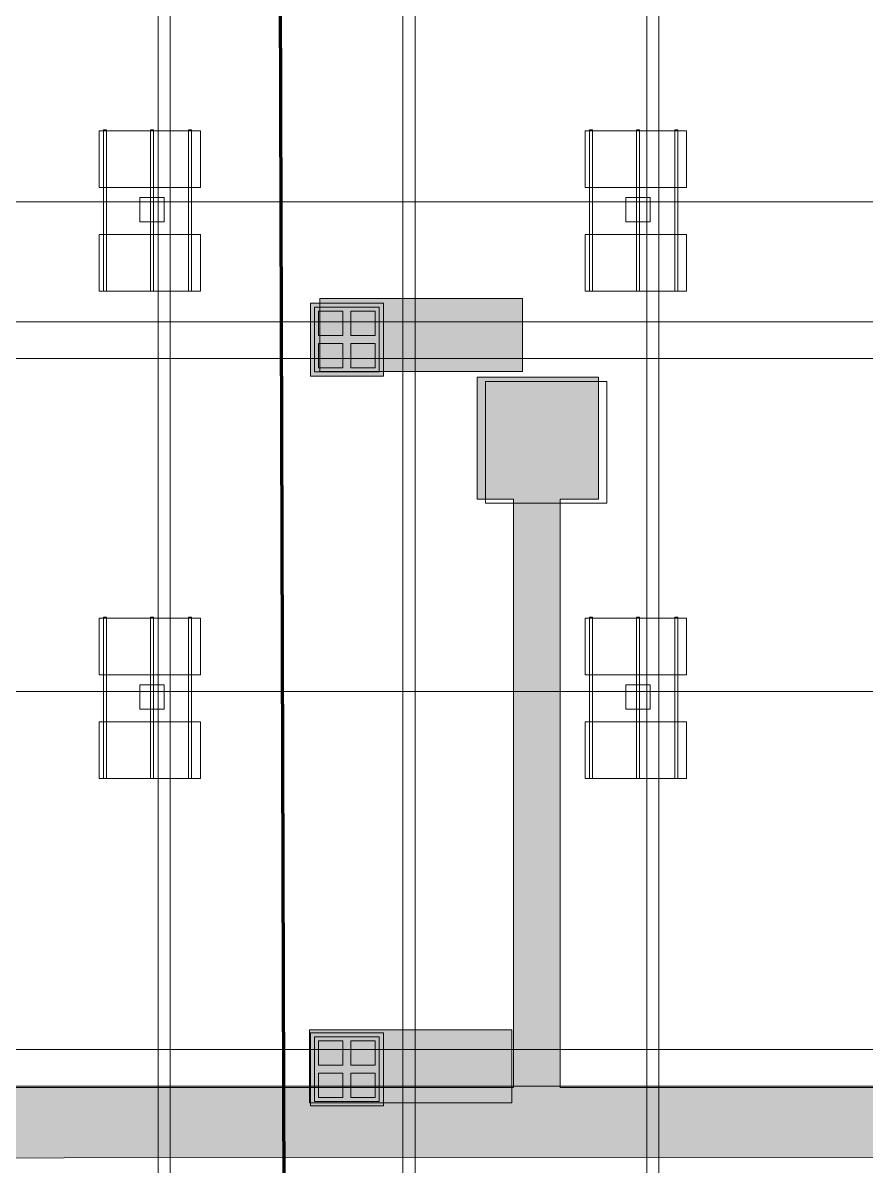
# Model space of a CAD drawing. Header units: inches. Extents: x -10671 to 1761, y -674 to 7170.
# Drawn here: x -7738 to -7322, y 1770 to 2335 of the extents above; entities that cross this region are included whole.
import ezdxf

# ---------------------------------------------------------------- set-up
doc = ezdxf.new("R2010")
doc.units = ezdxf.units.IN
doc.header["$LTSCALE"] = 19.2
doc.header["$MEASUREMENT"] = 0
for name, color, linetype, lineweight, true_color in [('DWG-bldg-utility box', 3, 'Continuous', 18, 0x00ff00), ('Venue-Ceiling-HVAC', 7, 'Continuous', 5, 0xbbbbbb), ('Venue-NO HANG ZONE', 7, 'Continuous', 15, 0xdd0000), ('Venue-Rigging Steel-High', 7, 'Continuous', 5, 0x800000), ('Venue-Rigging Steel-Low', 7, 'Continuous', 5, 0x0000dd)]:
    doc.layers.add(name, color=color, linetype=linetype, lineweight=lineweight, true_color=true_color)
for name, color, linetype, lineweight in [('Venue-Ceiling-Lights', 7, 'Continuous', 5), ('Venue-Ceiling-Lights Circuits', 7, 'Continuous', 5), ('Venue-Floor Pockets', 7, 'Continuous', 5)]:
    doc.layers.add(name, color=color, linetype=linetype, lineweight=lineweight)

# ---------------------------------------------------------------- blocks, each defined once
blk = doc.blocks.new('FLOORBOX')
at = {"layer": 'Venue-Floor Pockets', "linetype": 'Continuous', "lineweight": 0, "true_color": 0xaaaaaa}
blk.add_hatch(color=253, dxfattribs=at).paths.add_polyline_path([(-18, 18), (18, 18), (18, -18), (-18, -18)])
at = {"layer": 'Venue-Floor Pockets', "linetype": 'Continuous', "lineweight": 0, "true_color": 0xbbbbbb}
blk.add_hatch(color=9, dxfattribs=at).paths.add_polyline_path([(-16, 16), (16, 16), (16, -16), (-16, -16)])
at = {"layer": 'Venue-Floor Pockets', "linetype": 'Continuous', "lineweight": 0, "true_color": 0xdddddd}
for points in [[(-14, 14), (-2, 14), (-2, 2), (-14, 2)], [(2, 14), (14, 14), (14, 2), (2, 2)], [(-14, -2), (-2, -2), (-2, -14), (-14, -14)], [(2, -2), (14, -2), (14, -14), (2, -14)]]:
    blk.add_hatch(color=254, dxfattribs=at).paths.add_polyline_path(points)
at = {"layer": 'Venue-Floor Pockets', "color": 7, "linetype": 'Continuous', "lineweight": 5, "flags": 128}
for points in [[(-18, 18), (18, 18), (18, -18), (-18, -18)], [(-16, 16), (16, 16), (16, -16), (-16, -16)], [(-14, 14), (-2, 14), (-2, 2), (-14, 2)], [(2, 14), (14, 14), (14, 2), (2, 2)], [(-14, -2), (-2, -2), (-2, -14), (-14, -14)], [(2, -2), (14, -2), (14, -14), (2, -14)]]:
    blk.add_lwpolyline(points, close=True, dxfattribs=at)
blk = doc.blocks.new('Group-690-1')
at = {"layer": 'Venue-Ceiling-Lights', "color": 7, "linetype": 'Continuous', "lineweight": 5}
for points in [[(-7700.57, 2202.11, 355.98), (-7700.57, 2202.11, 359.98), (-7700.57, 2230.11, 359.98), (-7700.57, 2230.11, 355.98)], [(-7700.57, 2230.11, 355.98), (-7700.57, 2230.11, 359.98), (-7650.57, 2230.11, 359.98), (-7650.57, 2230.11, 355.98)], [(-7650.57, 2230.11, 359.98), (-7700.57, 2230.11, 359.98), (-7700.57, 2202.11, 359.98), (-7650.57, 2202.11, 359.98)], [(-7650.57, 2202.11, 355.98), (-7700.57, 2202.11, 355.98), (-7700.57, 2230.11, 355.98), (-7650.57, 2230.11, 355.98)], [(-7650.57, 2230.11, 355.98), (-7650.57, 2230.11, 359.98), (-7650.57, 2202.11, 359.98), (-7650.57, 2202.11, 355.98)], [(-7650.57, 2202.11, 355.98), (-7650.57, 2202.11, 359.98), (-7700.57, 2202.11, 359.98), (-7700.57, 2202.11, 355.98)]]:
    blk.add_3dface(points, dxfattribs=at)
blk = doc.blocks.new('Group-691-1')
at = {"layer": 'Venue-Ceiling-Lights', "color": 7, "linetype": 'Continuous', "lineweight": 5}
for points in [[(-7656.42, 2202.11, 360.05), (-7656.42, 2202.11, 361.05), (-7656.42, 2281.7, 361.05), (-7656.42, 2281.7, 360.05)], [(-7656.42, 2281.7, 360.05), (-7656.42, 2281.7, 361.05), (-7654.92, 2281.7, 361.05), (-7654.92, 2281.7, 360.05)], [(-7654.92, 2281.7, 361.05), (-7656.42, 2281.7, 361.05), (-7656.42, 2202.11, 361.05), (-7654.92, 2202.11, 361.05)], [(-7654.92, 2202.11, 360.05), (-7656.42, 2202.11, 360.05), (-7656.42, 2281.7, 360.05), (-7654.92, 2281.7, 360.05)], [(-7654.92, 2281.7, 360.05), (-7654.92, 2281.7, 361.05), (-7654.92, 2202.11, 361.05), (-7654.92, 2202.11, 360.05)], [(-7654.92, 2202.11, 360.05), (-7654.92, 2202.11, 361.05), (-7656.42, 2202.11, 361.05), (-7656.42, 2202.11, 360.05)]]:
    blk.add_3dface(points, dxfattribs=at)
blk = doc.blocks.new('Group-692-1')
at = {"layer": 'Venue-Ceiling-Lights', "color": 7, "linetype": 'Continuous', "lineweight": 5}
for points in [[(-7675.24, 2202.11, 360.05), (-7675.24, 2202.11, 361.05), (-7675.24, 2281.7, 361.05), (-7675.24, 2281.7, 360.05)], [(-7675.24, 2281.7, 360.05), (-7675.24, 2281.7, 361.05), (-7673.74, 2281.7, 361.05), (-7673.74, 2281.7, 360.05)], [(-7673.74, 2281.7, 361.05), (-7675.24, 2281.7, 361.05), (-7675.24, 2202.11, 361.05), (-7673.74, 2202.11, 361.05)], [(-7673.74, 2202.11, 360.05), (-7675.24, 2202.11, 360.05), (-7675.24, 2281.7, 360.05), (-7673.74, 2281.7, 360.05)], [(-7673.74, 2281.7, 360.05), (-7673.74, 2281.7, 361.05), (-7673.74, 2202.11, 361.05), (-7673.74, 2202.11, 360.05)], [(-7673.74, 2202.11, 360.05), (-7673.74, 2202.11, 361.05), (-7675.24, 2202.11, 361.05), (-7675.24, 2202.11, 360.05)]]:
    blk.add_3dface(points, dxfattribs=at)
blk = doc.blocks.new('Group-693-1')
at = {"layer": 'Venue-Ceiling-Lights', "color": 7, "linetype": 'Continuous', "lineweight": 5}
for points in [[(-7698.52, 2202.11, 360.05), (-7698.52, 2202.11, 361.05), (-7698.52, 2281.7, 361.05), (-7698.52, 2281.7, 360.05)], [(-7698.52, 2281.7, 360.05), (-7698.52, 2281.7, 361.05), (-7697.02, 2281.7, 361.05), (-7697.02, 2281.7, 360.05)], [(-7697.02, 2281.7, 361.05), (-7698.52, 2281.7, 361.05), (-7698.52, 2202.11, 361.05), (-7697.02, 2202.11, 361.05)], [(-7697.02, 2202.11, 360.05), (-7698.52, 2202.11, 360.05), (-7698.52, 2281.7, 360.05), (-7697.02, 2281.7, 360.05)], [(-7697.02, 2281.7, 360.05), (-7697.02, 2281.7, 361.05), (-7697.02, 2202.11, 361.05), (-7697.02, 2202.11, 360.05)], [(-7697.02, 2202.11, 360.05), (-7697.02, 2202.11, 361.05), (-7698.52, 2202.11, 361.05), (-7698.52, 2202.11, 360.05)]]:
    blk.add_3dface(points, dxfattribs=at)
blk = doc.blocks.new('Group-694-1')
at = {"layer": 'Venue-Ceiling-Lights', "color": 7, "linetype": 'Continuous', "lineweight": 5}
for points in [[(-7700.57, 2253.26, 355.98), (-7700.57, 2253.26, 359.98), (-7700.57, 2281.26, 359.98), (-7700.57, 2281.26, 355.98)], [(-7700.57, 2281.26, 355.98), (-7700.57, 2281.26, 359.98), (-7650.57, 2281.26, 359.98), (-7650.57, 2281.26, 355.98)], [(-7650.57, 2281.26, 359.98), (-7700.57, 2281.26, 359.98), (-7700.57, 2253.26, 359.98), (-7650.57, 2253.26, 359.98)], [(-7650.57, 2253.26, 355.98), (-7700.57, 2253.26, 355.98), (-7700.57, 2281.26, 355.98), (-7650.57, 2281.26, 355.98)], [(-7650.57, 2281.26, 355.98), (-7650.57, 2281.26, 359.98), (-7650.57, 2253.26, 359.98), (-7650.57, 2253.26, 355.98)], [(-7650.57, 2253.26, 355.98), (-7650.57, 2253.26, 359.98), (-7700.57, 2253.26, 359.98), (-7700.57, 2253.26, 355.98)]]:
    blk.add_3dface(points, dxfattribs=at)
blk = doc.blocks.new('Group-695-1')
at = {"layer": 'Venue-Ceiling-Lights', "color": 7, "linetype": 'Continuous', "lineweight": 5}
for points in [[(-7680.53, 2248.35, 350), (-7680.53, 2248.35, 356), (-7668.53, 2248.35, 356), (-7668.53, 2248.35, 350)], [(-7680.53, 2236.35, 350), (-7680.53, 2236.35, 356), (-7680.53, 2248.35, 356), (-7680.53, 2248.35, 350)], [(-7668.53, 2248.35, 356), (-7680.53, 2248.35, 356), (-7680.53, 2236.35, 356), (-7668.53, 2236.35, 356)], [(-7668.53, 2236.35, 350), (-7680.53, 2236.35, 350), (-7680.53, 2248.35, 350), (-7668.53, 2248.35, 350)], [(-7668.53, 2248.35, 350), (-7668.53, 2248.35, 356), (-7668.53, 2236.35, 356), (-7668.53, 2236.35, 350)], [(-7668.53, 2236.35, 350), (-7668.53, 2236.35, 356), (-7680.53, 2236.35, 356), (-7680.53, 2236.35, 350)]]:
    blk.add_3dface(points, dxfattribs=at)
blk = doc.blocks.new('Group-696-1')
at = {"layer": 'Venue-Ceiling-Lights', "color": 7}
for name in ['Group-694-1', 'Group-693-1', 'Group-692-1', 'Group-691-1', 'Group-690-1']:
    blk.add_blockref(name, (0, 0), dxfattribs=at)
at = {"layer": 'Venue-Ceiling-Lights', "color": 1, "true_color": 0xff0000}
blk.add_blockref('Group-695-1', (0, 0), dxfattribs=at)
blk = doc.blocks.new('Group-697-1')
at = {"layer": 'Venue-Ceiling-Lights', "color": 7, "linetype": 'Continuous', "lineweight": 5}
for points in [[(-7700.57, 1961.75, 355.98), (-7700.57, 1961.75, 359.98), (-7700.57, 1989.75, 359.98), (-7700.57, 1989.75, 355.98)], [(-7700.57, 1989.75, 355.98), (-7700.57, 1989.75, 359.98), (-7650.57, 1989.75, 359.98), (-7650.57, 1989.75, 355.98)], [(-7650.57, 1989.75, 359.98), (-7700.57, 1989.75, 359.98), (-7700.57, 1961.75, 359.98), (-7650.57, 1961.75, 359.98)], [(-7650.57, 1961.75, 355.98), (-7700.57, 1961.75, 355.98), (-7700.57, 1989.75, 355.98), (-7650.57, 1989.75, 355.98)], [(-7650.57, 1989.75, 355.98), (-7650.57, 1989.75, 359.98), (-7650.57, 1961.75, 359.98), (-7650.57, 1961.75, 355.98)], [(-7650.57, 1961.75, 355.98), (-7650.57, 1961.75, 359.98), (-7700.57, 1961.75, 359.98), (-7700.57, 1961.75, 355.98)]]:
    blk.add_3dface(points, dxfattribs=at)
blk = doc.blocks.new('Group-698-1')
at = {"layer": 'Venue-Ceiling-Lights', "color": 7, "linetype": 'Continuous', "lineweight": 5}
for points in [[(-7656.42, 1961.75, 360.05), (-7656.42, 1961.75, 361.05), (-7656.42, 2041.33, 361.05), (-7656.42, 2041.33, 360.05)], [(-7656.42, 2041.33, 360.05), (-7656.42, 2041.33, 361.05), (-7654.92, 2041.33, 361.05), (-7654.92, 2041.33, 360.05)], [(-7654.92, 2041.33, 361.05), (-7656.42, 2041.33, 361.05), (-7656.42, 1961.75, 361.05), (-7654.92, 1961.75, 361.05)], [(-7654.92, 1961.75, 360.05), (-7656.42, 1961.75, 360.05), (-7656.42, 2041.33, 360.05), (-7654.92, 2041.33, 360.05)], [(-7654.92, 2041.33, 360.05), (-7654.92, 2041.33, 361.05), (-7654.92, 1961.75, 361.05), (-7654.92, 1961.75, 360.05)], [(-7654.92, 1961.75, 360.05), (-7654.92, 1961.75, 361.05), (-7656.42, 1961.75, 361.05), (-7656.42, 1961.75, 360.05)]]:
    blk.add_3dface(points, dxfattribs=at)
blk = doc.blocks.new('Group-699-1')
at = {"layer": 'Venue-Ceiling-Lights', "color": 7, "linetype": 'Continuous', "lineweight": 5}
for points in [[(-7675.24, 1961.75, 360.05), (-7675.24, 1961.75, 361.05), (-7675.24, 2041.33, 361.05), (-7675.24, 2041.33, 360.05)], [(-7675.24, 2041.33, 360.05), (-7675.24, 2041.33, 361.05), (-7673.74, 2041.33, 361.05), (-7673.74, 2041.33, 360.05)], [(-7673.74, 2041.33, 361.05), (-7675.24, 2041.33, 361.05), (-7675.24, 1961.75, 361.05), (-7673.74, 1961.75, 361.05)], [(-7673.74, 1961.75, 360.05), (-7675.24, 1961.75, 360.05), (-7675.24, 2041.33, 360.05), (-7673.74, 2041.33, 360.05)], [(-7673.74, 2041.33, 360.05), (-7673.74, 2041.33, 361.05), (-7673.74, 1961.75, 361.05), (-7673.74, 1961.75, 360.05)], [(-7673.74, 1961.75, 360.05), (-7673.74, 1961.75, 361.05), (-7675.24, 1961.75, 361.05), (-7675.24, 1961.75, 360.05)]]:
    blk.add_3dface(points, dxfattribs=at)
blk = doc.blocks.new('Group-700-1')
at = {"layer": 'Venue-Ceiling-Lights', "color": 7, "linetype": 'Continuous', "lineweight": 5}
for points in [[(-7698.52, 1961.75, 360.05), (-7698.52, 1961.75, 361.05), (-7698.52, 2041.33, 361.05), (-7698.52, 2041.33, 360.05)], [(-7698.52, 2041.33, 360.05), (-7698.52, 2041.33, 361.05), (-7697.02, 2041.33, 361.05), (-7697.02, 2041.33, 360.05)], [(-7697.02, 2041.33, 361.05), (-7698.52, 2041.33, 361.05), (-7698.52, 1961.75, 361.05), (-7697.02, 1961.75, 361.05)], [(-7697.02, 1961.75, 360.05), (-7698.52, 1961.75, 360.05), (-7698.52, 2041.33, 360.05), (-7697.02, 2041.33, 360.05)], [(-7697.02, 2041.33, 360.05), (-7697.02, 2041.33, 361.05), (-7697.02, 1961.75, 361.05), (-7697.02, 1961.75, 360.05)], [(-7697.02, 1961.75, 360.05), (-7697.02, 1961.75, 361.05), (-7698.52, 1961.75, 361.05), (-7698.52, 1961.75, 360.05)]]:
    blk.add_3dface(points, dxfattribs=at)
blk = doc.blocks.new('Group-701-1')
at = {"layer": 'Venue-Ceiling-Lights', "color": 7, "linetype": 'Continuous', "lineweight": 5}
for points in [[(-7700.57, 2012.9, 355.98), (-7700.57, 2012.9, 359.98), (-7700.57, 2040.9, 359.98), (-7700.57, 2040.9, 355.98)], [(-7700.57, 2040.9, 355.98), (-7700.57, 2040.9, 359.98), (-7650.57, 2040.9, 359.98), (-7650.57, 2040.9, 355.98)], [(-7650.57, 2040.9, 359.98), (-7700.57, 2040.9, 359.98), (-7700.57, 2012.9, 359.98), (-7650.57, 2012.9, 359.98)], [(-7650.57, 2012.9, 355.98), (-7700.57, 2012.9, 355.98), (-7700.57, 2040.9, 355.98), (-7650.57, 2040.9, 355.98)], [(-7650.57, 2040.9, 355.98), (-7650.57, 2040.9, 359.98), (-7650.57, 2012.9, 359.98), (-7650.57, 2012.9, 355.98)], [(-7650.57, 2012.9, 355.98), (-7650.57, 2012.9, 359.98), (-7700.57, 2012.9, 359.98), (-7700.57, 2012.9, 355.98)]]:
    blk.add_3dface(points, dxfattribs=at)
blk = doc.blocks.new('Group-702-1')
at = {"layer": 'Venue-Ceiling-Lights', "color": 7, "linetype": 'Continuous', "lineweight": 5}
for points in [[(-7680.53, 2007.98, 350), (-7680.53, 2007.98, 356), (-7668.53, 2007.98, 356), (-7668.53, 2007.98, 350)], [(-7680.53, 1995.98, 350), (-7680.53, 1995.98, 356), (-7680.53, 2007.98, 356), (-7680.53, 2007.98, 350)], [(-7668.53, 2007.98, 356), (-7680.53, 2007.98, 356), (-7680.53, 1995.98, 356), (-7668.53, 1995.98, 356)], [(-7668.53, 1995.98, 350), (-7680.53, 1995.98, 350), (-7680.53, 2007.98, 350), (-7668.53, 2007.98, 350)], [(-7668.53, 2007.98, 350), (-7668.53, 2007.98, 356), (-7668.53, 1995.98, 356), (-7668.53, 1995.98, 350)], [(-7668.53, 1995.98, 350), (-7668.53, 1995.98, 356), (-7680.53, 1995.98, 356), (-7680.53, 1995.98, 350)]]:
    blk.add_3dface(points, dxfattribs=at)
blk = doc.blocks.new('Group-703-1')
at = {"layer": 'Venue-Ceiling-Lights', "color": 7}
for name in ['Group-701-1', 'Group-700-1', 'Group-699-1', 'Group-698-1', 'Group-697-1']:
    blk.add_blockref(name, (0, 0), dxfattribs=at)
at = {"layer": 'Venue-Ceiling-Lights', "color": 1, "true_color": 0xff0000}
blk.add_blockref('Group-702-1', (0, 0), dxfattribs=at)
blk = doc.blocks.new('Group-788-1')
at = {"layer": 'Venue-Ceiling-Lights', "color": 7, "linetype": 'Continuous', "lineweight": 5}
for points in [[(-7460.57, 2202.11, 355.98), (-7460.57, 2202.11, 359.98), (-7460.57, 2230.11, 359.98), (-7460.57, 2230.11, 355.98)], [(-7460.57, 2230.11, 355.98), (-7460.57, 2230.11, 359.98), (-7410.57, 2230.11, 359.98), (-7410.57, 2230.11, 355.98)], [(-7410.57, 2230.11, 359.98), (-7460.57, 2230.11, 359.98), (-7460.57, 2202.11, 359.98), (-7410.57, 2202.11, 359.98)], [(-7410.57, 2202.11, 355.98), (-7460.57, 2202.11, 355.98), (-7460.57, 2230.11, 355.98), (-7410.57, 2230.11, 355.98)], [(-7410.57, 2230.11, 355.98), (-7410.57, 2230.11, 359.98), (-7410.57, 2202.11, 359.98), (-7410.57, 2202.11, 355.98)], [(-7410.57, 2202.11, 355.98), (-7410.57, 2202.11, 359.98), (-7460.57, 2202.11, 359.98), (-7460.57, 2202.11, 355.98)]]:
    blk.add_3dface(points, dxfattribs=at)
blk = doc.blocks.new('Group-789-1')
at = {"layer": 'Venue-Ceiling-Lights', "color": 7, "linetype": 'Continuous', "lineweight": 5}
for points in [[(-7416.42, 2202.11, 360.05), (-7416.42, 2202.11, 361.05), (-7416.42, 2281.7, 361.05), (-7416.42, 2281.7, 360.05)], [(-7416.42, 2281.7, 360.05), (-7416.42, 2281.7, 361.05), (-7414.92, 2281.7, 361.05), (-7414.92, 2281.7, 360.05)], [(-7414.92, 2281.7, 361.05), (-7416.42, 2281.7, 361.05), (-7416.42, 2202.11, 361.05), (-7414.92, 2202.11, 361.05)], [(-7414.92, 2202.11, 360.05), (-7416.42, 2202.11, 360.05), (-7416.42, 2281.7, 360.05), (-7414.92, 2281.7, 360.05)], [(-7414.92, 2281.7, 360.05), (-7414.92, 2281.7, 361.05), (-7414.92, 2202.11, 361.05), (-7414.92, 2202.11, 360.05)], [(-7414.92, 2202.11, 360.05), (-7414.92, 2202.11, 361.05), (-7416.42, 2202.11, 361.05), (-7416.42, 2202.11, 360.05)]]:
    blk.add_3dface(points, dxfattribs=at)
blk = doc.blocks.new('Group-790-1')
at = {"layer": 'Venue-Ceiling-Lights', "color": 7, "linetype": 'Continuous', "lineweight": 5}
for points in [[(-7435.24, 2202.11, 360.05), (-7435.24, 2202.11, 361.05), (-7435.24, 2281.7, 361.05), (-7435.24, 2281.7, 360.05)], [(-7435.24, 2281.7, 360.05), (-7435.24, 2281.7, 361.05), (-7433.74, 2281.7, 361.05), (-7433.74, 2281.7, 360.05)], [(-7433.74, 2281.7, 361.05), (-7435.24, 2281.7, 361.05), (-7435.24, 2202.11, 361.05), (-7433.74, 2202.11, 361.05)], [(-7433.74, 2202.11, 360.05), (-7435.24, 2202.11, 360.05), (-7435.24, 2281.7, 360.05), (-7433.74, 2281.7, 360.05)], [(-7433.74, 2281.7, 360.05), (-7433.74, 2281.7, 361.05), (-7433.74, 2202.11, 361.05), (-7433.74, 2202.11, 360.05)], [(-7433.74, 2202.11, 360.05), (-7433.74, 2202.11, 361.05), (-7435.24, 2202.11, 361.05), (-7435.24, 2202.11, 360.05)]]:
    blk.add_3dface(points, dxfattribs=at)
blk = doc.blocks.new('Group-791-1')
at = {"layer": 'Venue-Ceiling-Lights', "color": 7, "linetype": 'Continuous', "lineweight": 5}
for points in [[(-7458.52, 2202.11, 360.05), (-7458.52, 2202.11, 361.05), (-7458.52, 2281.7, 361.05), (-7458.52, 2281.7, 360.05)], [(-7458.52, 2281.7, 360.05), (-7458.52, 2281.7, 361.05), (-7457.02, 2281.7, 361.05), (-7457.02, 2281.7, 360.05)], [(-7457.02, 2281.7, 361.05), (-7458.52, 2281.7, 361.05), (-7458.52, 2202.11, 361.05), (-7457.02, 2202.11, 361.05)], [(-7457.02, 2202.11, 360.05), (-7458.52, 2202.11, 360.05), (-7458.52, 2281.7, 360.05), (-7457.02, 2281.7, 360.05)], [(-7457.02, 2281.7, 360.05), (-7457.02, 2281.7, 361.05), (-7457.02, 2202.11, 361.05), (-7457.02, 2202.11, 360.05)], [(-7457.02, 2202.11, 360.05), (-7457.02, 2202.11, 361.05), (-7458.52, 2202.11, 361.05), (-7458.52, 2202.11, 360.05)]]:
    blk.add_3dface(points, dxfattribs=at)
blk = doc.blocks.new('Group-792-1')
at = {"layer": 'Venue-Ceiling-Lights', "color": 7, "linetype": 'Continuous', "lineweight": 5}
for points in [[(-7460.57, 2253.26, 355.98), (-7460.57, 2253.26, 359.98), (-7460.57, 2281.26, 359.98), (-7460.57, 2281.26, 355.98)], [(-7460.57, 2281.26, 355.98), (-7460.57, 2281.26, 359.98), (-7410.57, 2281.26, 359.98), (-7410.57, 2281.26, 355.98)], [(-7410.57, 2281.26, 359.98), (-7460.57, 2281.26, 359.98), (-7460.57, 2253.26, 359.98), (-7410.57, 2253.26, 359.98)], [(-7410.57, 2253.26, 355.98), (-7460.57, 2253.26, 355.98), (-7460.57, 2281.26, 355.98), (-7410.57, 2281.26, 355.98)], [(-7410.57, 2281.26, 355.98), (-7410.57, 2281.26, 359.98), (-7410.57, 2253.26, 359.98), (-7410.57, 2253.26, 355.98)], [(-7410.57, 2253.26, 355.98), (-7410.57, 2253.26, 359.98), (-7460.57, 2253.26, 359.98), (-7460.57, 2253.26, 355.98)]]:
    blk.add_3dface(points, dxfattribs=at)
blk = doc.blocks.new('Group-793-1')
at = {"layer": 'Venue-Ceiling-Lights', "color": 7, "linetype": 'Continuous', "lineweight": 5}
for points in [[(-7440.53, 2248.35, 350), (-7440.53, 2248.35, 356), (-7428.53, 2248.35, 356), (-7428.53, 2248.35, 350)], [(-7440.53, 2236.35, 350), (-7440.53, 2236.35, 356), (-7440.53, 2248.35, 356), (-7440.53, 2248.35, 350)], [(-7428.53, 2248.35, 356), (-7440.53, 2248.35, 356), (-7440.53, 2236.35, 356), (-7428.53, 2236.35, 356)], [(-7428.53, 2236.35, 350), (-7440.53, 2236.35, 350), (-7440.53, 2248.35, 350), (-7428.53, 2248.35, 350)], [(-7428.53, 2248.35, 350), (-7428.53, 2248.35, 356), (-7428.53, 2236.35, 356), (-7428.53, 2236.35, 350)], [(-7428.53, 2236.35, 350), (-7428.53, 2236.35, 356), (-7440.53, 2236.35, 356), (-7440.53, 2236.35, 350)]]:
    blk.add_3dface(points, dxfattribs=at)
blk = doc.blocks.new('Group-794-1')
at = {"layer": 'Venue-Ceiling-Lights', "color": 7}
for name in ['Group-792-1', 'Group-791-1', 'Group-790-1', 'Group-789-1', 'Group-788-1']:
    blk.add_blockref(name, (0, 0), dxfattribs=at)
at = {"layer": 'Venue-Ceiling-Lights', "color": 1, "true_color": 0xff0000}
blk.add_blockref('Group-793-1', (0, 0), dxfattribs=at)
blk = doc.blocks.new('Group-795-1')
at = {"layer": 'Venue-Ceiling-Lights', "color": 7, "linetype": 'Continuous', "lineweight": 5}
for points in [[(-7460.57, 1961.75, 355.98), (-7460.57, 1961.75, 359.98), (-7460.57, 1989.75, 359.98), (-7460.57, 1989.75, 355.98)], [(-7460.57, 1989.75, 355.98), (-7460.57, 1989.75, 359.98), (-7410.57, 1989.75, 359.98), (-7410.57, 1989.75, 355.98)], [(-7410.57, 1989.75, 359.98), (-7460.57, 1989.75, 359.98), (-7460.57, 1961.75, 359.98), (-7410.57, 1961.75, 359.98)], [(-7410.57, 1961.75, 355.98), (-7460.57, 1961.75, 355.98), (-7460.57, 1989.75, 355.98), (-7410.57, 1989.75, 355.98)], [(-7410.57, 1989.75, 355.98), (-7410.57, 1989.75, 359.98), (-7410.57, 1961.75, 359.98), (-7410.57, 1961.75, 355.98)], [(-7410.57, 1961.75, 355.98), (-7410.57, 1961.75, 359.98), (-7460.57, 1961.75, 359.98), (-7460.57, 1961.75, 355.98)]]:
    blk.add_3dface(points, dxfattribs=at)
blk = doc.blocks.new('Group-796-1')
at = {"layer": 'Venue-Ceiling-Lights', "color": 7, "linetype": 'Continuous', "lineweight": 5}
for points in [[(-7416.42, 1961.75, 360.05), (-7416.42, 1961.75, 361.05), (-7416.42, 2041.33, 361.05), (-7416.42, 2041.33, 360.05)], [(-7416.42, 2041.33, 360.05), (-7416.42, 2041.33, 361.05), (-7414.92, 2041.33, 361.05), (-7414.92, 2041.33, 360.05)], [(-7414.92, 2041.33, 361.05), (-7416.42, 2041.33, 361.05), (-7416.42, 1961.75, 361.05), (-7414.92, 1961.75, 361.05)], [(-7414.92, 1961.75, 360.05), (-7416.42, 1961.75, 360.05), (-7416.42, 2041.33, 360.05), (-7414.92, 2041.33, 360.05)], [(-7414.92, 2041.33, 360.05), (-7414.92, 2041.33, 361.05), (-7414.92, 1961.75, 361.05), (-7414.92, 1961.75, 360.05)], [(-7414.92, 1961.75, 360.05), (-7414.92, 1961.75, 361.05), (-7416.42, 1961.75, 361.05), (-7416.42, 1961.75, 360.05)]]:
    blk.add_3dface(points, dxfattribs=at)
blk = doc.blocks.new('Group-797-1')
at = {"layer": 'Venue-Ceiling-Lights', "color": 7, "linetype": 'Continuous', "lineweight": 5}
for points in [[(-7435.24, 1961.75, 360.05), (-7435.24, 1961.75, 361.05), (-7435.24, 2041.33, 361.05), (-7435.24, 2041.33, 360.05)], [(-7435.24, 2041.33, 360.05), (-7435.24, 2041.33, 361.05), (-7433.74, 2041.33, 361.05), (-7433.74, 2041.33, 360.05)], [(-7433.74, 2041.33, 361.05), (-7435.24, 2041.33, 361.05), (-7435.24, 1961.75, 361.05), (-7433.74, 1961.75, 361.05)], [(-7433.74, 1961.75, 360.05), (-7435.24, 1961.75, 360.05), (-7435.24, 2041.33, 360.05), (-7433.74, 2041.33, 360.05)], [(-7433.74, 2041.33, 360.05), (-7433.74, 2041.33, 361.05), (-7433.74, 1961.75, 361.05), (-7433.74, 1961.75, 360.05)], [(-7433.74, 1961.75, 360.05), (-7433.74, 1961.75, 361.05), (-7435.24, 1961.75, 361.05), (-7435.24, 1961.75, 360.05)]]:
    blk.add_3dface(points, dxfattribs=at)
blk = doc.blocks.new('Group-798-1')
at = {"layer": 'Venue-Ceiling-Lights', "color": 7, "linetype": 'Continuous', "lineweight": 5}
for points in [[(-7458.52, 1961.75, 360.05), (-7458.52, 1961.75, 361.05), (-7458.52, 2041.33, 361.05), (-7458.52, 2041.33, 360.05)], [(-7458.52, 2041.33, 360.05), (-7458.52, 2041.33, 361.05), (-7457.02, 2041.33, 361.05), (-7457.02, 2041.33, 360.05)], [(-7457.02, 2041.33, 361.05), (-7458.52, 2041.33, 361.05), (-7458.52, 1961.75, 361.05), (-7457.02, 1961.75, 361.05)], [(-7457.02, 1961.75, 360.05), (-7458.52, 1961.75, 360.05), (-7458.52, 2041.33, 360.05), (-7457.02, 2041.33, 360.05)], [(-7457.02, 2041.33, 360.05), (-7457.02, 2041.33, 361.05), (-7457.02, 1961.75, 361.05), (-7457.02, 1961.75, 360.05)], [(-7457.02, 1961.75, 360.05), (-7457.02, 1961.75, 361.05), (-7458.52, 1961.75, 361.05), (-7458.52, 1961.75, 360.05)]]:
    blk.add_3dface(points, dxfattribs=at)
blk = doc.blocks.new('Group-799-1')
at = {"layer": 'Venue-Ceiling-Lights', "color": 7, "linetype": 'Continuous', "lineweight": 5}
for points in [[(-7460.57, 2012.9, 355.98), (-7460.57, 2012.9, 359.98), (-7460.57, 2040.9, 359.98), (-7460.57, 2040.9, 355.98)], [(-7460.57, 2040.9, 355.98), (-7460.57, 2040.9, 359.98), (-7410.57, 2040.9, 359.98), (-7410.57, 2040.9, 355.98)], [(-7410.57, 2040.9, 359.98), (-7460.57, 2040.9, 359.98), (-7460.57, 2012.9, 359.98), (-7410.57, 2012.9, 359.98)], [(-7410.57, 2012.9, 355.98), (-7460.57, 2012.9, 355.98), (-7460.57, 2040.9, 355.98), (-7410.57, 2040.9, 355.98)], [(-7410.57, 2040.9, 355.98), (-7410.57, 2040.9, 359.98), (-7410.57, 2012.9, 359.98), (-7410.57, 2012.9, 355.98)], [(-7410.57, 2012.9, 355.98), (-7410.57, 2012.9, 359.98), (-7460.57, 2012.9, 359.98), (-7460.57, 2012.9, 355.98)]]:
    blk.add_3dface(points, dxfattribs=at)
blk = doc.blocks.new('Group-800-1')
at = {"layer": 'Venue-Ceiling-Lights', "color": 7, "linetype": 'Continuous', "lineweight": 5}
for points in [[(-7440.53, 2007.98, 350), (-7440.53, 2007.98, 356), (-7428.53, 2007.98, 356), (-7428.53, 2007.98, 350)], [(-7440.53, 1995.98, 350), (-7440.53, 1995.98, 356), (-7440.53, 2007.98, 356), (-7440.53, 2007.98, 350)], [(-7428.53, 2007.98, 356), (-7440.53, 2007.98, 356), (-7440.53, 1995.98, 356), (-7428.53, 1995.98, 356)], [(-7428.53, 1995.98, 350), (-7440.53, 1995.98, 350), (-7440.53, 2007.98, 350), (-7428.53, 2007.98, 350)], [(-7428.53, 2007.98, 350), (-7428.53, 2007.98, 356), (-7428.53, 1995.98, 356), (-7428.53, 1995.98, 350)], [(-7428.53, 1995.98, 350), (-7428.53, 1995.98, 356), (-7440.53, 1995.98, 356), (-7440.53, 1995.98, 350)]]:
    blk.add_3dface(points, dxfattribs=at)
blk = doc.blocks.new('Group-801-1')
at = {"layer": 'Venue-Ceiling-Lights', "color": 7}
for name in ['Group-799-1', 'Group-798-1', 'Group-797-1', 'Group-796-1', 'Group-795-1']:
    blk.add_blockref(name, (0, 0), dxfattribs=at)
at = {"layer": 'Venue-Ceiling-Lights', "color": 1, "true_color": 0xff0000}
blk.add_blockref('Group-800-1', (0, 0), dxfattribs=at)
blk = doc.blocks.new('Group-1326-1')
at = {"layer": 'Venue-Ceiling-HVAC'}
for points in [[(-7509.85, 2097.59, 360.05), (-7509.85, 2097.59, 390.05), (-7509.85, 2157.59, 390.05), (-7509.85, 2157.59, 360.05)], [(-7509.85, 2157.59, 360.05), (-7509.85, 2157.59, 390.05), (-7449.85, 2157.59, 390.05), (-7449.85, 2157.59, 360.05)], [(-7509.85, 2097.59, 360.05), (-7509.85, 2157.59, 360.05), (-7449.85, 2157.59, 360.05), (-7449.85, 2097.59, 360.05)], [(-7509.85, 2097.59, 390.05), (-7509.85, 2157.59, 390.05), (-7449.85, 2157.59, 390.05), (-7449.85, 2097.59, 390.05)], [(-7449.85, 2157.59, 360.05), (-7449.85, 2157.59, 390.05), (-7449.85, 2097.59, 390.05), (-7449.85, 2097.59, 360.05)], [(-7449.85, 2097.59, 360.05), (-7449.85, 2097.59, 390.05), (-7509.85, 2097.59, 390.05), (-7509.85, 2097.59, 360.05)]]:
    blk.add_3dface(points, dxfattribs=at)
blk = doc.blocks.new('Group-1331-1')
at = {"layer": 'Venue-Ceiling-HVAC'}
blk.add_blockref('Group-1326-1', (0, 0), dxfattribs=at)

msp = doc.modelspace()

# ---------------------------------------------------------------- hatches: boundary and pattern name
at = {"layer": 'Venue-Ceiling-HVAC', "linetype": 'Continuous', "lineweight": 0, "true_color": 0xbbbbbb}
msp.add_hatch(color=9, dxfattribs=at).paths.add_polyline_path([(-9134.1, 1774.24), (-9134.5, 2099.56), (-9151.65, 2099.56), (-9151.65, 2159.52), (-9091.65, 2159.52), (-9091.65, 2099.55), (-9110.09, 2099.55), (-9110.09, 1809.35), (-8600.43, 1809.35), (-8600.43, 2098.45), (-8618.05, 2098.45), (-8618.05, 2158.4), (-8558.01, 2158.4), (-8558.01, 2098.45), (-8577.42, 2098.45), (-8577.42, 1809.34), (-8048.86, 1809.34), (-8048.86, 2099.11), (-8066.67, 2099.11), (-8066.67, 2159.34), (-8006.73, 2159.31), (-8006.73, 2099.31), (-8025.87, 2099.31), (-8025.87, 1809.33), (-7495.97, 1809.33), (-7495.97, 2099.58), (-7513.98, 2099.58), (-7513.98, 2159.73), (-7453.99, 2159.73), (-7453.99, 2099.58), (-7472.95, 2099.58), (-7472.95, 1809.26), (-6960.42, 1809.25), (-6960.52, 2097.23), (-6979.44, 2097.24), (-6979.34, 2157.18), (-6919.39, 2157.18), (-6919.39, 2097.27), (-6937.54, 2097.27), (-6937.47, 1808.82), (-6449.6, 1809.69), (-6449.6, 2099.72), (-6468.09, 2099.72), (-6468.09, 2160.15), (-6408.1, 2160.15), (-6408.1, 2099.72), (-6426.61, 2099.72), (-6426.55, 1809.87), (-6301.72, 1810.16), (-6301.78, 1774.83)])
at = {"layer": 'Venue-NO HANG ZONE', "linetype": 'Continuous', "lineweight": 0}
for points in [[(-7591.57, 2162.48), (-7591.57, 2198.48), (-7491.57, 2198.48), (-7491.57, 2162.48)], [(-7596.78, 1801.74), (-7596.78, 1837.74), (-7496.78, 1837.74), (-7496.78, 1801.74)]]:
    msp.add_hatch(color=7, dxfattribs=at).paths.add_polyline_path(points)

# ---------------------------------------------------------------- linework, layer by layer
at = {"layer": 'Venue-Ceiling-HVAC', "flags": 128}
for points in [[(-8025.87, 1809.33), (-7495.97, 1809.33), (-7495.97, 2099.58), (-7513.98, 2099.58), (-7513.98, 2159.73), (-7453.99, 2159.73), (-7453.99, 2099.58), (-7472.95, 2099.58), (-7472.95, 1809.26), (-6960.42, 1809.25), (-6960.52, 2097.23), (-6979.44, 2097.24), (-6979.34, 2157.18), (-6919.39, 2157.18), (-6919.39, 2097.27), (-6937.54, 2097.27), (-6937.47, 1808.82), (-6449.6, 1809.69)], [(-6301.78, 1774.83), (-9134.1, 1774.24)]]:
    msp.add_lwpolyline(points, dxfattribs=at)
at = {"layer": 'Venue-Ceiling-Lights Circuits', "color": 7, "linetype": 'Continuous', "lineweight": 140}
msp.add_line((-7604.32, 22.25), (-7616.32, 4186.25), dxfattribs=at)
at = {"layer": 'Venue-Ceiling-Lights Circuits', "color": 7, "linetype": 'Continuous', "lineweight": 5}
for p, q in [((-9940.79, 2246.17), (-6227.6, 2246.17)), ((-9940.79, 2004.66), (-6216.64, 2004.66))]:
    msp.add_line(p, q, dxfattribs=at)
at = {"layer": 'Venue-NO HANG ZONE', "flags": 128}
for points in [[(-7591.57, 2162.48), (-7591.57, 2198.48), (-7491.57, 2198.48), (-7491.57, 2162.48)], [(-7596.78, 1801.74), (-7596.78, 1837.74), (-7496.78, 1837.74), (-7496.78, 1801.74)]]:
    msp.add_lwpolyline(points, close=True, dxfattribs=at)
at = {"layer": 'Venue-Rigging Steel-High'}
for p, q in [((-7671.49, 259.52), (-7671.49, 3976.67)), ((-7665.49, 259.52), (-7665.49, 3976.67)), ((-7550.6, 397.52), (-7550.6, 3950.41)), ((-7544.6, 397.52), (-7544.6, 3950.41)), ((-7430.17, 397.52), (-7430.17, 3936.87)), ((-7424.17, 397.52), (-7424.17, 3936.87))]:
    msp.add_line(p, q, dxfattribs=at)
at = {"layer": 'Venue-Rigging Steel-Low'}
for p, q in [((-6848.73, 2186.97), (-9347.48, 2186.97)), ((-6848.73, 2168.97), (-9347.48, 2168.97)), ((-6848.73, 1827.98), (-9347.48, 1827.98)), ((-6848.73, 1809.98), (-9347.48, 1809.98))]:
    msp.add_line(p, q, dxfattribs=at)

# ---------------------------------------------------------------- block references
at = {"layer": 'DWG-bldg-utility box', "rotation": 90}
for p in [(-7578.26, 2178.29), (-7578.26, 1818.29)]:
    msp.add_blockref('FLOORBOX', p, dxfattribs=at)
at = {"layer": 'Venue-Ceiling-HVAC'}
msp.add_blockref('Group-1331-1', (0, 0), dxfattribs=at)
at = {"layer": 'Venue-Ceiling-Lights', "color": 7}
for name in ['Group-696-1', 'Group-794-1', 'Group-703-1', 'Group-801-1']:
    msp.add_blockref(name, (0, 0), dxfattribs=at)

doc.saveas('drawing.dxf')
